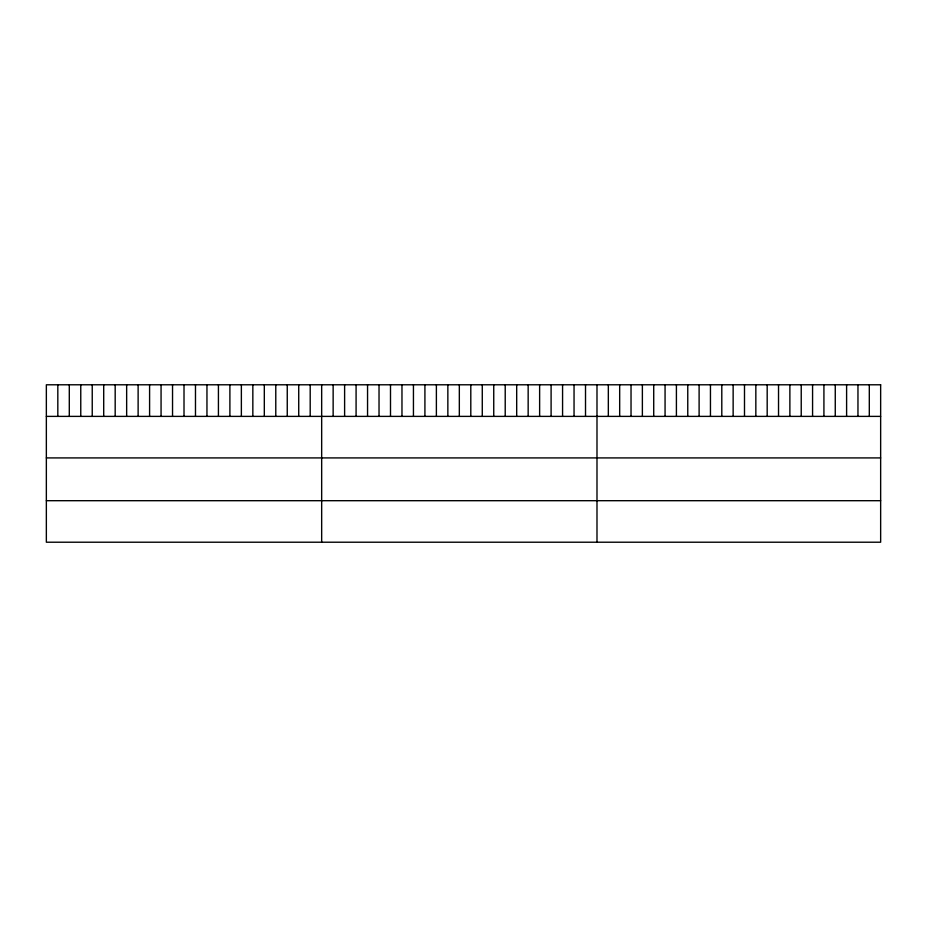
<?xml version="1.0" encoding="UTF-8"?>
<svg xmlns="http://www.w3.org/2000/svg" width="927" height="927" viewBox="0 0 927 927"><rect width="100%" height="100%" fill="white"/><g stroke="black" fill="none" stroke-linecap="round" stroke-linejoin="round"><path stroke-width="1.39" d="M46.35 416.385L880.65 416.385M46.35 457.915L880.65 457.915M46.35 500.696L880.65 500.696M869.306 384.786L869.306 416.385M857.962 384.786L857.962 416.385M846.606 384.786L846.606 416.385M835.262 384.786L835.262 416.385M823.918 384.786L823.918 416.385M812.573 384.786L812.573 416.385M801.229 384.786L801.229 416.385M789.874 384.786L789.874 416.385M778.529 384.786L778.529 416.385M767.185 384.786L767.185 416.385M755.841 384.786L755.841 416.385M744.497 384.786L744.497 416.385M733.141 384.786L733.141 416.385M721.797 384.786L721.797 416.385M710.453 384.786L710.453 416.385M699.109 384.786L699.109 416.385M687.764 384.786L687.764 416.385M676.409 384.786L676.409 416.385M665.065 384.786L665.065 416.385M653.72 384.786L653.72 416.385M642.376 384.786L642.376 416.385M631.032 384.786L631.032 416.385M619.676 384.786L619.676 416.385M608.332 384.786L608.332 416.385M596.988 384.786L596.988 542.214M585.516 384.786L585.516 416.385M574.045 384.786L574.045 416.385M562.573 384.786L562.573 416.385M551.101 384.786L551.101 416.385M539.63 384.786L539.63 416.385M528.158 384.786L528.158 416.385M516.687 384.786L516.687 416.385M505.215 384.786L505.215 416.385M493.743 384.786L493.743 416.385M482.272 384.786L482.272 416.385M470.8 384.786L470.8 416.385M459.328 384.786L459.328 416.385M447.857 384.786L447.857 416.385M436.385 384.786L436.385 416.385M424.914 384.786L424.914 416.385M413.442 384.786L413.442 416.385M401.97 384.786L401.97 416.385M390.499 384.786L390.499 416.385M379.027 384.786L379.027 416.385M367.555 384.786L367.555 416.385M356.084 384.786L356.084 416.385M344.612 384.786L344.612 416.385M333.141 384.786L333.141 416.385M321.669 384.786L321.669 542.214M310.197 384.786L310.197 416.385M298.726 384.786L298.726 416.385M287.254 384.786L287.254 416.385M275.782 384.786L275.782 416.385M264.311 384.786L264.311 416.385M252.839 384.786L252.839 416.385M241.368 384.786L241.368 416.385M229.896 384.786L229.896 416.385M218.424 384.786L218.424 416.385M206.953 384.786L206.953 416.385M195.481 384.786L195.481 416.385M184.01 384.786L184.01 416.385M172.538 384.786L172.538 416.385M161.066 384.786L161.066 416.385M149.595 384.786L149.595 416.385M138.123 384.786L138.123 416.385M126.651 384.786L126.651 416.385M115.18 384.786L115.18 416.385M103.708 384.786L103.708 416.385M92.236 384.786L92.236 416.385M80.765 384.786L80.765 416.385M69.293 384.786L69.293 416.385M57.822 384.786L57.822 416.385M880.65 384.786L46.35 384.786L46.35 542.214L880.65 542.214L880.65 384.786"/></g></svg>
